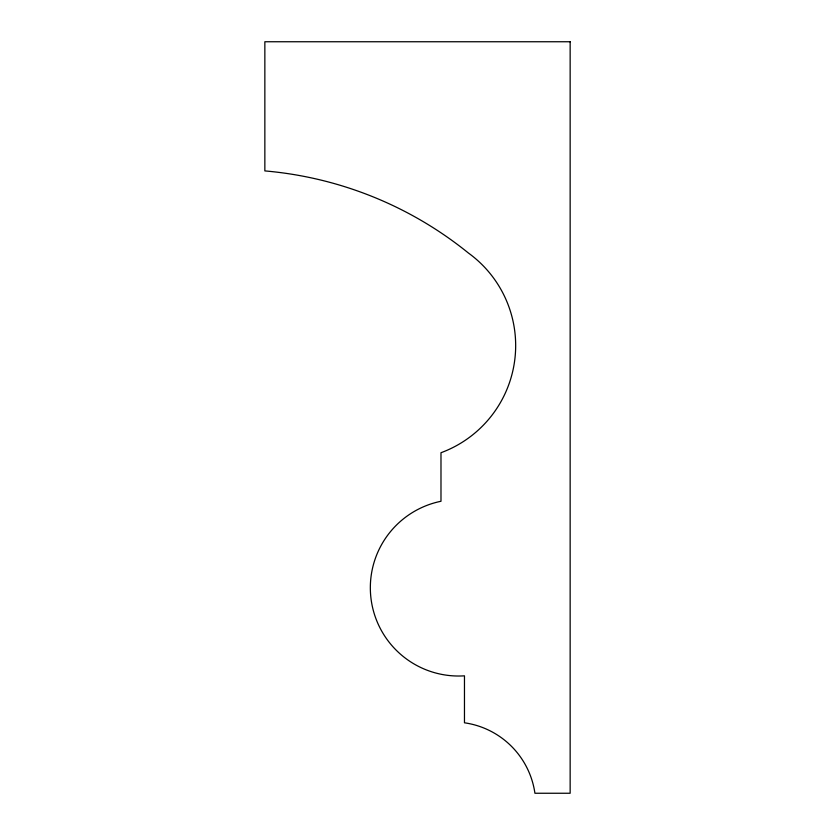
<?xml version="1.0" encoding="UTF-8"?>
<svg xmlns="http://www.w3.org/2000/svg" width="835" height="835" viewBox="0 0 835 835"><rect width="100%" height="100%" fill="white"/><g stroke="black" fill="none" stroke-linecap="round" stroke-linejoin="round"><path stroke-width="1.25" d="M570.148 41.75L264.852 41.75L264.852 170.914A374.633 374.633 0 0 1 468.425 253.036A114.228 114.228 0 0 1 440.984 452.727L440.984 501.271A88.26 88.26 0 0 0 371.126 599.53A88.26 88.26 0 0 0 464.469 675.828L464.469 722.797A83.03 83.03 0 0 1 534.922 793.25L570.148 793.25L570.148 41.75"/></g></svg>
